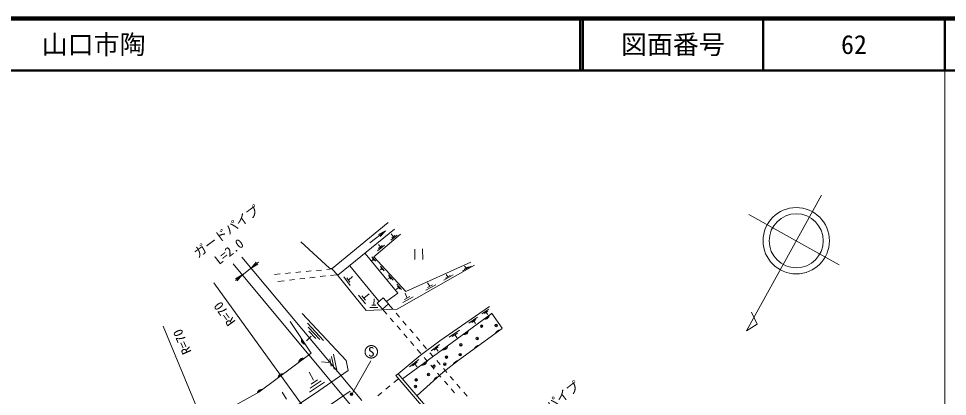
# Model space of a CAD drawing. Units: millimetres, scale not verified. Extents: x 40000 to 680000, y 20000 to 380000.
# Drawn here: x 400582 to 579500, y 307197 to 380000 of the extents above; entities that cross this region are included whole.
import ezdxf
from ezdxf.enums import TextEntityAlignment as Align

# ---------------------------------------------------------------- set-up
doc = ezdxf.new("R2010")
doc.units = ezdxf.units.MM
doc.header["$LTSCALE"] = 1000
doc.header["$PDMODE"] = 32
doc.header["$PDSIZE"] = 500
for name, color, linetype, lineweight in [('M-BGD', 7, 'Continuous', 13), ('M-BMK-SRVR', 3, 'Continuous', 13), ('M-STR-HTXT', 7, 'Continuous', 13), ('M-STR-STRC', 7, 'Continuous', 13), ('M-TTL', 2, 'Continuous', 140), ('M-TTL-BAND', 7, 'Continuous', 13), ('M-TTL-LINE', 7, 'Continuous', 50)]:
    doc.layers.add(name, color=color, linetype=linetype, lineweight=lineweight)
doc.layers.add('M-TTL-TXT', color=7, linetype='Continuous')
doc.styles.add('ＭＳ ゴシック', font='')
doc.styles.get('ＭＳ ゴシック').set_extended_font_data('MS Gothic')

# ---------------------------------------------------------------- blocks, each defined once
blk = doc.blocks.new('田')
at = {"color": 7, "linetype": 'Continuous', "lineweight": 13}
for p, q in [((-0.75, 1), (-0.75, -1)), ((0.75, -1), (0.75, 1))]:
    blk.add_line(p, q, dxfattribs=at)

msp = doc.modelspace()

# ---------------------------------------------------------------- linework, layer by layer
at = {"layer": 'M-BGD'}
for p, q in [((471761, 340707), (460956, 331823)), ((462092, 330565), (473005, 339445)), ((468216, 336777), (471254, 339111)), ((468981, 334121), (474178, 338443)), ((471256, 339113), (469912, 338401)), ((471256, 339113), (470215, 338004)), ((473485, 338289), (472290, 337321)), ((472755, 337990), (472357, 338545)), ((473054, 338232), (472456, 337748)), ((460503, 331904), (454970, 336991)), ((470274, 335973), (469889, 336485)), ((467323, 334727), (473658, 327112)), ((471099, 336357), (469704, 335248)), ((470622, 336251), (469925, 335696)), ((468920, 333592), (468623, 333374)), ((468652, 334073), (469386, 333257)), ((468737, 333796), (469103, 333388)), ((475207, 327432), (468981, 334121)), ((487710, 333092), (475207, 327432)), ((453979, 331085), (454975, 331179)), ((455970, 331272), (456966, 331366)), ((457962, 331460), (458957, 331553)), ((459953, 331647), (461051, 331750)), ((460956, 331823), (460503, 331904)), ((460934, 331784), (462092, 330565)), ((469963, 325541), (464371, 332328)), ((470539, 331792), (470207, 331563)), ((470273, 332323), (471027, 331413)), ((470351, 332019), (470728, 331564)), ((473505, 324036), (488430, 332474)), ((487734, 332317), (486084, 331393)), ((487217, 332198), (486392, 331735)), ((486805, 331966), (486492, 332301)), ((449894, 330701), (450992, 330804)), ((450553, 329358), (451746, 329494)), ((451988, 330898), (452984, 330991)), ((452740, 329608), (453733, 329721)), ((454727, 329834), (455720, 329948)), ((456714, 330061), (457708, 330175)), ((458701, 330288), (459695, 330402)), ((460688, 330515), (461882, 330652)), ((462089, 330524), (467537, 323761)), ((464457, 328561), (463241, 330226)), ((464420, 329212), (463812, 330044)), ((464116, 329628), (464916, 330332)), ((472115, 330022), (471639, 329787)), ((471826, 330605), (472722, 329595)), ((471891, 330275), (472339, 329770)), ((484272, 330604), (482480, 329579)), ((483720, 330495), (482824, 329982)), ((483272, 330238), (482959, 330680)), ((473776, 328177), (473342, 327807)), ((473473, 328826), (474369, 327774)), ((473552, 328440), (474000, 327914)), ((480927, 328730), (479020, 327678)), ((480298, 328690), (479345, 328164)), ((479822, 328427), (479367, 329096)), ((467377, 325018), (466040, 326677)), ((467389, 325719), (466720, 326549)), ((467055, 326134), (468093, 326992)), ((469025, 324764), (469091, 326011)), ((470796, 326223), (469636, 325170)), ((471850, 325062), (470796, 326223)), ((473658, 327112), (471518, 325541)), ((476588, 326405), (474567, 325281)), ((475950, 326439), (474940, 325877)), ((475445, 326158), (475046, 327104)), ((467537, 323761), (473505, 324036)), ((469790, 324362), (468215, 324334)), ((469418, 324771), (468631, 324757)), ((469636, 325170), (470690, 324009)), ((470690, 324009), (471850, 325062)), ((471529, 323061), (470714, 324011)), ((471828, 324964), (472666, 323985)), ((485868, 320807), (491297, 324550)), ((489813, 323128), (491165, 324010)), ((455239, 323205), (463677, 314149)), ((472832, 321544), (472180, 322303)), ((473316, 323225), (473966, 322465)), ((483136, 316860), (491779, 323262)), ((487343, 321340), (488993, 322464)), ((490272, 323206), (490948, 323647)), ((490610, 323427), (490973, 323000)), ((491745, 323207), (493761, 320355)), ((452869, 321632), (456924, 315562)), ((456251, 321304), (459338, 318001)), ((456379, 320524), (458584, 318165)), ((474134, 320026), (473483, 320785)), ((474616, 321705), (475266, 320945)), ((481755, 317887), (485868, 320807)), ((485491, 314283), (493742, 320282)), ((487865, 321452), (488690, 322014)), ((488277, 321733), (488604, 321228)), ((456960, 318832), (456021, 317909)), ((456507, 319745), (457830, 318329)), ((475437, 318508), (474785, 319267)), ((475917, 320186), (476567, 319426)), ((477217, 318666), (477867, 317906)), ((483495, 318597), (485486, 319934)), ((484130, 318742), (485126, 319410)), ((484628, 319076), (485041, 318507)), ((474541, 310563), (483136, 316860)), ((476739, 316991), (476088, 317749)), ((477930, 315090), (481755, 317887)), ((478517, 317146), (479167, 316386)), ((480087, 316007), (481666, 317202)), ((480621, 316139), (481411, 316737)), ((456924, 315562), (446864, 307992)), ((460890, 314911), (461388, 312480)), ((461256, 315366), (461953, 311964)), ((473699, 311545), (477930, 315090)), ((478042, 315473), (477391, 316232)), ((479817, 315626), (480467, 314867)), ((481016, 316438), (481436, 315940)), ((460362, 313746), (458964, 313836)), ((460523, 314455), (460822, 312997)), ((463677, 314149), (464038, 312194)), ((475907, 312930), (477656, 314296)), ((476493, 313101), (477368, 313784)), ((476931, 313442), (477379, 312930)), ((479344, 313955), (478693, 314714)), ((480647, 312438), (479996, 313196)), ((481117, 314107), (481767, 313347)), ((482361, 311865), (485491, 314283)), ((457369, 310331), (456574, 311852)), ((464038, 312194), (458429, 308284)), ((473260, 311212), (473699, 311545)), ((510885, 268180), (473699, 311545)), ((477360, 307384), (482361, 311865)), ((481950, 310920), (481298, 311679)), ((482418, 312587), (483068, 311827)), ((459528, 309967), (456623, 307992)), ((458848, 310192), (456773, 308781)), ((458168, 310417), (456923, 309570)), ((472879, 309866), (473774, 310600)), ((510467, 267822), (473260, 311212)), ((483252, 309402), (482601, 310161)), ((483718, 311067), (484368, 310308)), ((485018, 309548), (485668, 308788)), ((446864, 307992), (441689, 305111)), ((452167, 306653), (451359, 308006)), ((458429, 308284), (451740, 303807)), ((458326, 304013), (464449, 308232)), ((469787, 307329), (470560, 307964)), ((471333, 308598), (472106, 309232)), ((484555, 307885), (483903, 308643)), ((486318, 308028), (486968, 307268))]:
    msp.add_line(p, q, dxfattribs=at)
for radius in [150, 90]:
    msp.add_circle((464717, 307642), radius, dxfattribs=at)
for centre, radius, start, end in [((490445, 322898), 801, 255.24684, 357.81087), ((490594, 322696), 400, 255.24684, 357.81087), ((486427, 319922), 801, 255.24684, 357.81087), ((486577, 319720), 400, 255.24684, 357.81087), ((493606, 318666), 1377, 99.02612, 153.00905), ((493245, 319162), 688, 99.02612, 153.00905), ((455860, 318056), 801, 162.45967, 265.0237), ((455652, 317916), 400, 162.45967, 265.0237), ((482411, 316947), 799, 254.8206, 357.67317), ((482558, 316747), 400, 254.94246, 357.50649), ((489562, 315726), 1377, 99.02612, 153.00905), ((489201, 316222), 688, 99.02612, 153.00905), ((455358, 313757), 801, 75.67961, 178.24363), ((455208, 313957), 400, 75.67961, 178.24363), ((478377, 313995), 801, 254.94246, 357.50649), ((478525, 313792), 400, 254.94246, 357.50649), ((485561, 312787), 1377, 100.70277, 154.68571), ((485186, 313273), 688, 100.70277, 154.68571), ((451363, 310751), 801, 75.67961, 178.24363), ((451213, 310951), 400, 75.67961, 178.24363), ((481762, 309681), 1377, 104.86986, 158.85279), ((481353, 310138), 688, 104.86986, 158.85279), ((447394, 307672), 866, 78.55202, 170.70533), ((447233, 307918), 423, 78.59755, 173.84586)]:
    msp.add_arc(centre, radius, start, end, dxfattribs=at)
for p in [(489779, 320759), (492553, 320866), (488925, 318341), (485796, 317131), (482986, 314784), (485618, 315246), (480603, 313041), (482666, 313397), (479536, 311405), (477189, 310374), (464717, 307642), (477046, 309129)]:
    msp.add_point(p, dxfattribs=at)
at = {"layer": 'M-BMK-SRVR'}
for p, q in [((555228, 346003), (540822, 319863)), ((541277, 342268), (558645, 332561)), ((457973, 301687), (438198, 329103)), ((542877, 321125), (541790, 323415)), ((428465, 320709), (440202, 292233)), ((540822, 319863), (542877, 321125))]:
    msp.add_line(p, q, dxfattribs=at)
for centre, radius in [((550375, 337188), 6388), ((550375, 337179), 5211)]:
    msp.add_circle(centre, radius, dxfattribs=at)
at = {"layer": 'M-STR-HTXT'}
for p, q in [((442354, 329541), (446767, 333054)), ((466713, 306421), (443578, 334020)), ((445364, 331922), (446366, 333065)), ((441943, 332749), (464750, 305228)), ((445364, 331922), (446683, 332678)), ((443666, 330596), (442346, 329841)), ((443666, 330596), (442662, 329454))]:
    msp.add_line(p, q, dxfattribs=at)
at = {"layer": 'M-STR-STRC'}
msp.add_line((464997, 307934), (468466, 314086), dxfattribs=at)
msp.add_lwpolyline([(469722, 315796), (469722, 315817), (469722, 315838), (469721, 315859), (469719, 315880), (469718, 315901), (469716, 315922), (469713, 315943), (469711, 315964), (469707, 315984), (469704, 316005), (469700, 316026), (469696, 316046), (469691, 316067), (469686, 316087), (469681, 316108), (469676, 316128), (469670, 316148), (469663, 316168), (469657, 316188), (469650, 316208), (469642, 316227), (469634, 316247), (469626, 316266), (469618, 316286), (469609, 316305), (469600, 316324), (469591, 316342), (469581, 316361), (469571, 316379), (469561, 316398), (469550, 316416), (469539, 316434), (469528, 316451), (469516, 316469), (469504, 316486), (469492, 316503), (469479, 316520), (469467, 316537), (469453, 316553), (469440, 316569), (469426, 316585), (469412, 316601), (469398, 316616), (469384, 316632), (469369, 316647), (469354, 316661), (469339, 316676), (469323, 316690), (469307, 316704), (469291, 316717), (469275, 316731), (469259, 316744), (469242, 316756), (469225, 316769), (469208, 316781), (469191, 316793), (469173, 316804), (469155, 316816), (469137, 316827), (469119, 316837), (469101, 316847), (469082, 316857), (469064, 316867), (469045, 316876), (469026, 316885), (469007, 316894), (468988, 316902), (468968, 316910), (468949, 316918), (468929, 316925), (468909, 316932), (468889, 316939), (468869, 316945), (468849, 316951), (468829, 316956), (468808, 316962), (468788, 316966), (468767, 316971), (468747, 316975), (468726, 316979), (468705, 316982), (468685, 316985), (468664, 316988), (468643, 316990), (468622, 316992), (468601, 316994), (468580, 316995), (468559, 316996), (468538, 316996), (468517, 316996), (468496, 316996), (468475, 316995), (468454, 316994), (468433, 316993), (468412, 316991), (468391, 316989), (468370, 316987), (468350, 316984), (468329, 316981), (468308, 316977), (468288, 316973), (468267, 316969), (468247, 316964), (468226, 316959), (468206, 316954), (468186, 316948), (468165, 316942), (468145, 316936), (468126, 316929), (468106, 316922), (468086, 316914), (468067, 316906), (468047, 316898), (468028, 316890), (468009, 316881), (467990, 316872), (467971, 316862), (467953, 316852), (467934, 316842), (467916, 316832), (467898, 316821), (467880, 316810), (467863, 316799), (467845, 316787), (467828, 316775), (467811, 316763), (467794, 316750), (467778, 316737), (467761, 316724), (467745, 316711), (467729, 316697), (467714, 316683), (467698, 316669), (467683, 316654), (467668, 316639), (467654, 316624), (467639, 316609), (467625, 316593), (467611, 316577), (467598, 316561), (467585, 316545), (467572, 316528), (467559, 316512), (467547, 316495), (467534, 316478), (467523, 316460), (467511, 316443), (467500, 316425), (467489, 316407), (467479, 316389), (467469, 316370), (467459, 316352), (467449, 316333), (467440, 316314), (467431, 316295), (467422, 316276), (467414, 316257), (467406, 316237), (467399, 316218), (467392, 316198), (467385, 316178), (467378, 316158), (467372, 316138), (467366, 316118), (467361, 316097), (467356, 316077), (467351, 316057), (467347, 316036), (467343, 316015), (467339, 315995), (467336, 315974), (467333, 315953), (467330, 315932), (467328, 315912), (467326, 315891), (467325, 315870), (467323, 315849), (467323, 315828), (467322, 315807), (467322, 315786), (467323, 315765), (467323, 315744), (467325, 315723), (467326, 315702), (467328, 315681), (467330, 315660), (467333, 315639), (467336, 315618), (467339, 315598), (467343, 315577), (467347, 315556), (467351, 315536), (467356, 315515), (467361, 315495), (467366, 315475), (467372, 315454), (467378, 315434), (467385, 315414), (467392, 315395), (467399, 315375), (467406, 315355), (467414, 315336), (467422, 315316), (467431, 315297), (467440, 315278), (467449, 315259), (467459, 315241), (467469, 315222), (467479, 315204), (467489, 315186), (467500, 315168), (467511, 315150), (467523, 315132), (467534, 315115), (467547, 315098), (467559, 315081), (467572, 315064), (467585, 315047), (467598, 315031), (467611, 315015), (467625, 314999), (467639, 314984), (467654, 314968), (467668, 314953), (467683, 314938), (467698, 314924), (467714, 314910), (467729, 314896), (467745, 314882), (467761, 314868), (467778, 314855), (467794, 314842), (467811, 314830), (467828, 314817), (467845, 314805), (467863, 314794), (467880, 314782), (467898, 314771), (467916, 314760), (467934, 314750), (467953, 314740), (467971, 314730), (467990, 314721), (468009, 314711), (468028, 314703), (468047, 314694), (468067, 314686), (468086, 314678), (468106, 314671), (468126, 314664), (468145, 314657), (468165, 314650), (468186, 314644), (468206, 314639), (468226, 314633), (468247, 314628), (468267, 314624), (468288, 314619), (468308, 314615), (468329, 314612), (468350, 314609), (468370, 314606), (468391, 314603), (468412, 314601), (468433, 314600), (468454, 314598), (468475, 314597), (468496, 314596), (468517, 314596), (468538, 314596), (468559, 314597), (468580, 314598), (468601, 314599), (468622, 314600), (468643, 314602), (468664, 314605), (468685, 314607), (468705, 314610), (468726, 314614), (468747, 314617), (468767, 314621), (468788, 314626), (468808, 314631), (468829, 314636), (468849, 314642), (468869, 314647), (468889, 314654), (468909, 314660), (468929, 314667), (468949, 314674), (468968, 314682), (468988, 314690), (469007, 314698), (469026, 314707), (469045, 314716), (469064, 314725), (469082, 314735), (469101, 314745), (469119, 314755), (469137, 314766), (469155, 314777), (469173, 314788), (469191, 314800), (469208, 314811), (469225, 314824), (469242, 314836), (469259, 314849), (469275, 314862), (469291, 314875), (469307, 314889), (469323, 314903), (469339, 314917), (469354, 314931), (469369, 314946), (469384, 314961), (469398, 314976), (469412, 314991), (469426, 315007), (469440, 315023), (469453, 315039), (469467, 315056), (469479, 315072), (469492, 315089), (469504, 315106), (469516, 315124), (469528, 315141), (469539, 315159), (469550, 315177), (469561, 315195), (469571, 315213), (469581, 315231), (469591, 315250), (469600, 315269), (469609, 315288), (469618, 315307), (469626, 315326), (469634, 315345), (469642, 315365), (469650, 315385), (469657, 315404), (469663, 315424), (469670, 315444), (469676, 315465), (469681, 315485), (469686, 315505), (469691, 315526), (469696, 315546), (469700, 315567), (469704, 315587), (469707, 315608), (469711, 315629), (469713, 315650), (469716, 315670), (469718, 315691), (469719, 315712), (469721, 315733), (469722, 315754), (469722, 315775)], close=True, dxfattribs=at)
at = {"layer": 'M-TTL'}
msp.add_line((680000, 380000), (40000, 380000), dxfattribs=at)
at = {"layer": 'M-TTL-BAND'}
msp.add_line((579000, 20000), (579000, 370000), dxfattribs=at)
at = {"layer": 'M-TTL-LINE'}
for p, q in [((508747, 380000), (508747, 370000)), ((509247, 380000), (509247, 370000)), ((543997, 380000), (543997, 370000)), ((579000, 380000), (579000, 370000)), ((40000, 370000), (680000, 370000))]:
    msp.add_line(p, q, dxfattribs=at)

# ---------------------------------------------------------------- block references
at = {"layer": 'M-BGD', "xscale": 1000, "yscale": 1000, "rotation": 0.65231}
msp.add_blockref('田', (477675, 334598), dxfattribs=at)

# ---------------------------------------------------------------- texts
at = {"layer": 'M-BMK-SRVR', "style": 'ＭＳ ゴシック'}
for rotation, p in [(126.367, (442896, 321958)), (113.839, (434427, 316032))]:
    msp.add_text('R=70', height=1833, rotation=rotation, dxfattribs=at).set_placement(p, align=Align.BOTTOM_LEFT)
at = {"layer": 'M-STR-HTXT', "style": 'ＭＳ ゴシック'}
for s, rotation, p in [('ガードパイプ', 36.481, (435448, 333327)), ('L=2.0', 37.694, (439536, 332049)), ('ガードパイプ', 37.946, (497385, 299171))]:
    msp.add_text(s, height=1833, rotation=rotation, dxfattribs=at).set_placement(p, align=Align.BOTTOM_LEFT)
at = {"layer": 'M-STR-STRC', "style": 'ＭＳ ゴシック'}
msp.add_text('S', height=1833, rotation=0.652, dxfattribs=at).set_placement((468522, 315796), align=Align.MIDDLE_CENTER)
at = {"layer": 'M-TTL-TXT', "style": 'ＭＳ ゴシック'}
msp.add_text('山口市陶', height=3666, dxfattribs=at).set_placement((405024, 375000), align=Align.MIDDLE_LEFT)
for s, p in [('図面番号', (526622, 375000)), ('62', (561497, 375000))]:
    msp.add_text(s, height=3666, dxfattribs=at).set_placement(p, align=Align.MIDDLE_CENTER)

doc.saveas('drawing.dxf')
